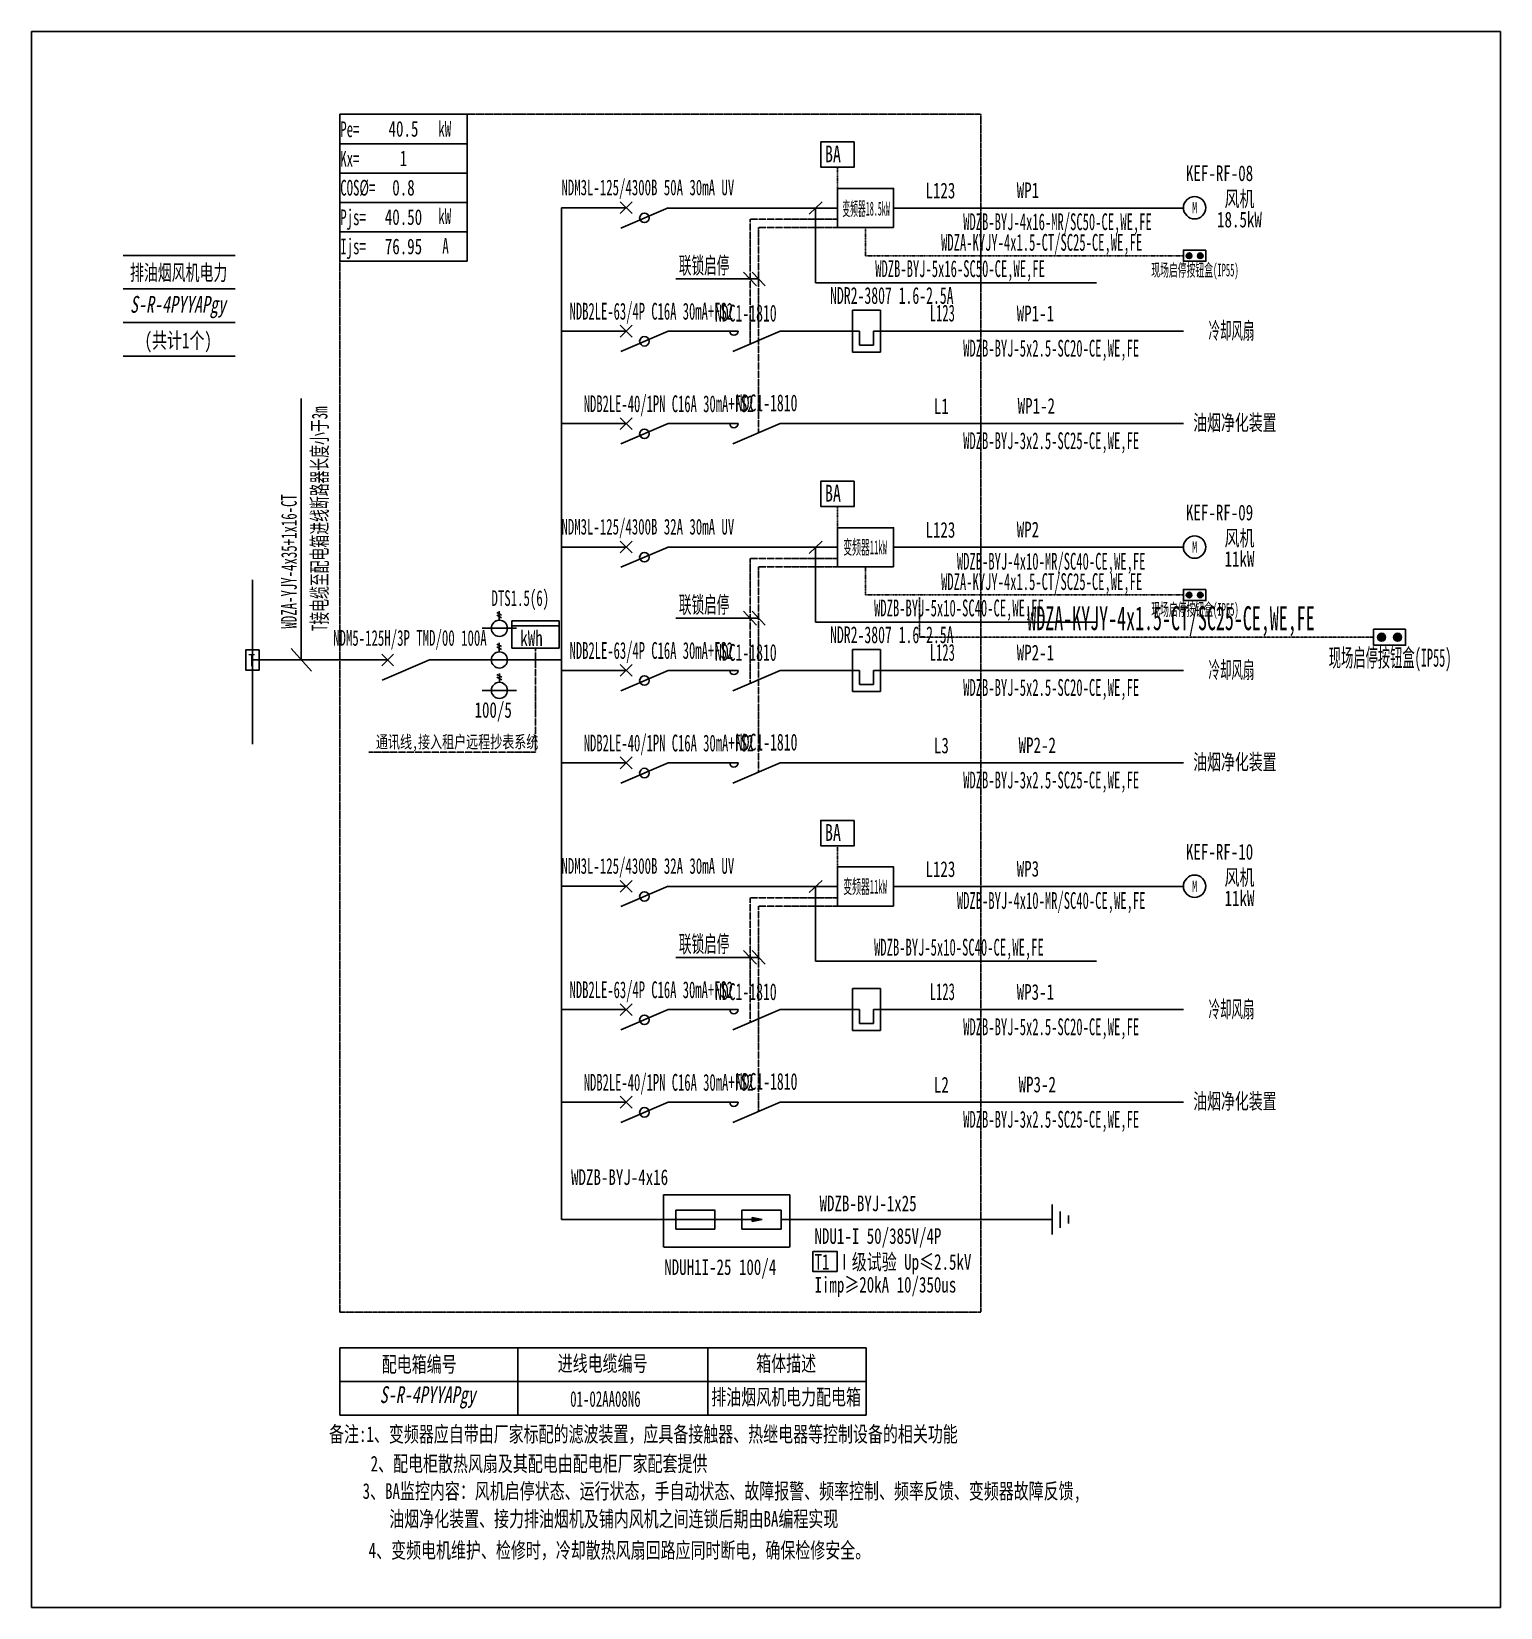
# Model space of a CAD drawing. Extents: x 382271 to 384598, y 356434 to 358930.
import ezdxf
from ezdxf.enums import TextEntityAlignment as Align

# ---------------------------------------------------------------- set-up
doc = ezdxf.new("R2010")
doc.units = 0
doc.header["$MEASUREMENT"] = 0
for name, pattern in [('DASHDOT', [1, 0.5, -0.25, 0, -0.25]), ('DASHED', [0.75, 0.5, -0.25]), ('DASHED2', [0.375, 0.25, -0.125])]:
    doc.linetypes.add(name, pattern=pattern)
for name, color, linetype in [('D_E_Eqpm(强电设备)', 100, 'Continuous'), ('D_E_Eqpm（强电设备）', 100, 'Continuous'), ('D_E_Text(强电文字)', 51, 'Continuous'), ('D_E_Text（强电文字）', 51, 'Continuous'), ('D_E_Wire(强电线缆)', 10, 'Continuous'), ('D_E_Wire（强电线缆）', 10, 'Continuous'), ('D_T_TableDim（表格尺寸）', 255, 'Continuous'), ('DQ-远程抄表', 3, 'DASHDOT'), ('DQ_Eqpm', 100, 'Continuous'), ('E_E_Text（强电文字）', 51, 'Continuous'), ('E_E_Wire（强电线缆）', 10, 'Continuous'), ('系统图', 220, 'Continuous')]:
    doc.layers.add(name, color=color, linetype=linetype)
doc.styles.add('$1$电气', font='', dxfattribs={"width": 0.7})
doc.styles.add('$1$电气箱', font='simhei.ttf', dxfattribs={"width": 0.8, "oblique": 10})
doc.styles.add('电气', font='', dxfattribs={"width": 0.7})
doc.styles.add('电气箱', font='simhei.ttf', dxfattribs={"width": 0.8, "oblique": 10})
doc.styles.get('$1$电气').set_extended_font_data('SimSun')
doc.styles.get('电气').set_extended_font_data('SimSun')

# ---------------------------------------------------------------- blocks, each defined once
blk = doc.blocks.new('电机启停按钮')
at = {"layer": 'D_E_Eqpm（强电设备）'}
for points in [[(150, 300, 1), (50, 300, 1)], [(50, 100, 1), (150, 100, 1)]]:
    blk.add_hatch(color=51, dxfattribs=at).paths.add_polyline_path(points)
blk.add_lwpolyline([(0, 400), (200, 400), (200, 0), (0, 0)], close=True, dxfattribs=at)
for centre in [(100, 300), (100, 100)]:
    blk.add_circle(centre, 50, dxfattribs=at)
blk = doc.blocks.new('A$C041E205C')
at = {"layer": 'D_E_Wire(强电线缆)', "color": 10, "linetype": 'DASHDOT', "ltscale": 0.5}
for p, q in [((0, 0), (0, -502)), ((0, -502), (5678, -502))]:
    blk.add_line(p, q, dxfattribs=at)
at = {"layer": 'D_E_Eqpm（强电设备）', "rotation": 270}
blk.add_blockref('电机启停按钮', (5678, -402), dxfattribs=at)
at = {"layer": 'D_E_Text(强电文字)', "color": 51, "style": '电气', "width": 0.55}
blk.add_text('WDZA-KYJY-4x1.5-CT/SC25-CE,WE,FE', height=300, dxfattribs=at).set_placement((3145, -290), align=Align.MIDDLE)
at = {"layer": 'D_E_Text（强电文字）', "style": '电气', "width": 0.5}
blk.add_text('现场启停按钮盒(IP55)', height=225, dxfattribs=at).set_placement((5884, -770), align=Align.MIDDLE)
blk = doc.blocks.new('T接箱')
at = {"layer": 'DQ_Eqpm'}
blk.add_lwpolyline([(313, 172), (73, 172), (73, -188), (313, -188)], close=True, dxfattribs=at)
at = {"layer": 'DQ_Eqpm', "color": 51, "style": '电气', "width": 0.8}
blk.add_text('T', height=220, dxfattribs=at).set_placement((120, -121))
blk = doc.blocks.new('1')
at = {"layer": 'D_E_Eqpm(强电设备)'}
for p, q in [((-314387, 61832), (-314387, 61082)), ((-313887, 61832), (-314387, 61832)), ((-313887, 61082), (-313887, 61832)), ((-314262, 61457), (-314262, 61207)), ((-314012, 61207), (-314012, 61457)), ((-314387, 61082), (-313887, 61082)), ((-314262, 61207), (-314012, 61207))]:
    blk.add_line(p, q, dxfattribs=at)
blk = doc.blocks.new('电机')
at = {"layer": 'D_E_Eqpm（强电设备）'}
for start, end in [(90, 180), (180, 270), (0, 90), (270, 0)]:
    blk.add_arc((0, 0), 200, start, end, dxfattribs=at)
at = {"layer": 'D_E_Eqpm（强电设备）', "color": 51, "style": '电气', "width": 0.7}
blk.add_text('M', height=200, dxfattribs=at).set_placement((0, 0), align=Align.MIDDLE)

msp = doc.modelspace()

# ---------------------------------------------------------------- linework, layer by layer
at = {"linetype": 'DASHED'}
for p, q in [((382759.2, 356901.5, 0), (382759.2, 358798.5, 0)), ((382759.2, 358798.5, 0), (383774.5, 358798.5, 0)), ((383774.5, 358798.5, 0), (383774.5, 356901.5, 0)), ((383774.5, 356901.5, 0), (382759.2, 356901.5, 0))]:
    msp.add_line(p, q, dxfattribs=at)
at = {"linetype": 'DASHED2', "elevation": 0}
msp.add_lwpolyline([(383271.7, 357087.4), (383472, 357087.4), (383472, 357004.8), (383271.7, 357004.8)], close=True, dxfattribs=at)
at = {"layer": 'D_E_Eqpm(强电设备)', "color": 100}
for p, q in [((383203.3, 358641.1, 0), (383222.1, 358659.9, 0)), ((383222.1, 358641.1, 0), (383203.3, 358659.9, 0)), ((383222.1, 358659.9, 0), (383203.3, 358641.1, 0)), ((383203.3, 358659.9, 0), (383222.1, 358641.1, 0)), ((383279.2, 358650.5, 0), (383204.2, 358618.3, 0)), ((383203.3, 358445.7, 0), (383222.1, 358464.5, 0)), ((383222.1, 358445.7, 0), (383203.3, 358464.5, 0)), ((383222.1, 358464.5, 0), (383203.3, 358445.7, 0)), ((383203.3, 358464.5, 0), (383222.1, 358445.7, 0)), ((383279.2, 358455.1, 0), (383204.2, 358422.9, 0)), ((383456.6, 358455.1, 0), (383381.5, 358422.9, 0)), ((383456.6, 358308.6, 0), (383381.5, 358276.4, 0)), ((383203.3, 358103.8, 0), (383222.1, 358122.6, 0)), ((383222.1, 358103.8, 0), (383203.3, 358122.6, 0)), ((383222.1, 358122.6, 0), (383203.3, 358103.8, 0)), ((383203.3, 358122.6, 0), (383222.1, 358103.8, 0)), ((383279.2, 358113.2, 0), (383204.2, 358081.1, 0)), ((382825.6, 357925, 0), (382844.4, 357943.8, 0)), ((382844.4, 357925, 0), (382825.6, 357943.8, 0)), ((382901.5, 357934.4, 0), (382826.4, 357902.2, 0)), ((383203.3, 357908.5, 0), (383222.1, 357927.3, 0)), ((383222.1, 357908.5, 0), (383203.3, 357927.3, 0)), ((383222.1, 357927.3, 0), (383203.3, 357908.5, 0)), ((383203.3, 357927.3, 0), (383222.1, 357908.5, 0)), ((383279.2, 357917.9, 0), (383204.2, 357885.7, 0)), ((383456.6, 357917.9, 0), (383381.5, 357885.7, 0)), ((383456.6, 357771.4, 0), (383381.5, 357739.2, 0)), ((383203.3, 357566.6, 0), (383222.1, 357585.4, 0)), ((383222.1, 357566.6, 0), (383203.3, 357585.4, 0)), ((383222.1, 357585.4, 0), (383203.3, 357566.6, 0)), ((383203.3, 357585.4, 0), (383222.1, 357566.6, 0)), ((383279.2, 357576, 0), (383204.2, 357543.8, 0)), ((383203.3, 357371.3, 0), (383222.1, 357390.1, 0)), ((383222.1, 357371.3, 0), (383203.3, 357390.1, 0)), ((383222.1, 357390.1, 0), (383203.3, 357371.3, 0)), ((383203.3, 357390.1, 0), (383222.1, 357371.3, 0)), ((383279.2, 357380.7, 0), (383204.2, 357348.5, 0)), ((383456.6, 357380.7, 0), (383381.5, 357348.5, 0)), ((383456.6, 357234.1, 0), (383381.5, 357202, 0))]:
    msp.add_line(p, q, dxfattribs=at)
at = {"layer": 'D_E_Eqpm(强电设备)'}
for p, q in [((383291.2, 357063.3, 0), (383353.6, 357063.3, 0)), ((383291.2, 357063.3, 0), (383291.2, 357033.2, 0)), ((383353.4, 357033.2, 0), (383353.4, 357063.3, 0)), ((383396, 357063.3, 0), (383458.3, 357063.3, 0)), ((383396, 357063.3, 0), (383396, 357033.2, 0)), ((383458.1, 357033.2, 0), (383458.1, 357063.3, 0)), ((383291.2, 357033.2, 0), (383353.4, 357033.2, 0)), ((383396, 357048.3, 0), (383370.8, 357048.3, 0)), ((383396, 357048.3, 0), (383428.3, 357048.3, 0)), ((383396, 357033.2, 0), (383458.1, 357033.2, 0)), ((383428.3, 357048.3, 0), (383412.6, 357051.5, 0)), ((383412.6, 357045, 0), (383412.6, 357051.5, 0)), ((383428.3, 357048.3, 0), (383412.6, 357045, 0))]:
    msp.add_line(p, q, dxfattribs=at)
at = {"layer": 'D_E_Eqpm(强电设备)', "color": 100}
for centre in [(383383.4, 358455.1, 0), (383383.4, 358308.6, 0), (383383.4, 357917.9, 0), (383383.4, 357771.4, 0), (383383.4, 357380.7, 0), (383383.4, 357234.1, 0)]:
    msp.add_arc(centre, 6.65, 180, 0, dxfattribs=at)
at = {"layer": 'D_E_Eqpm(强电设备)'}
msp.add_solid([(383412.6, 357045, 0), (383428.3, 357048.3, 0), (383412.6, 357051.5, 0)], dxfattribs=at)
at = {"layer": 'D_E_Eqpm（强电设备）'}
for p, q in [((383203.3, 358299.2, 0), (383222.1, 358318, 0)), ((383222.1, 358299.2, 0), (383203.3, 358318, 0)), ((383279.2, 358308.6, 0), (383204.2, 358276.4, 0)), ((383007.7, 358009.6, 0), (383015.4, 358005.5, 0)), ((383007.7, 358005.3, 0), (383015.4, 358001.3, 0)), ((383011.5, 357997.3, 0), (383011.5, 358011.5, 0)), ((382984.9, 357984.5, 0), (383039.1, 357984.5, 0)), ((383106.7, 357996.3, 0), (383031.7, 357996.3, 0)), ((383106.7, 357996.3, 0), (383031.7, 357996.3, 0)), ((383031.7, 357996.3, 0), (383031.7, 357953, 0)), ((383106.7, 357988.5, 0), (383031.7, 357988.5, 0)), ((383106.7, 357988.5, 0), (383031.7, 357988.5, 0)), ((383106.7, 357953, 0), (383106.7, 357996.3, 0)), ((383007.7, 357959.5, 0), (383015.4, 357955.5, 0)), ((383007.7, 357955.3, 0), (383015.4, 357951.2, 0)), ((383011.5, 357947.2, 0), (383011.5, 357961.5, 0)), ((383031.7, 357953, 0), (383106.7, 357953, 0)), ((383008.2, 357911.3, 0), (383015.9, 357907.3, 0)), ((383008.2, 357907, 0), (383015.9, 357903, 0)), ((383012, 357899, 0), (383012, 357913.2, 0)), ((382984.9, 357886.2, 0), (383039.1, 357886.2, 0)), ((383203.3, 357762, 0), (383222.1, 357780.8, 0)), ((383222.1, 357762, 0), (383203.3, 357780.8, 0)), ((383279.2, 357771.4, 0), (383204.2, 357739.2, 0)), ((383203.3, 357224.7, 0), (383222.1, 357243.5, 0)), ((383222.1, 357224.7, 0), (383203.3, 357243.5, 0)), ((383279.2, 357234.1, 0), (383204.2, 357202, 0))]:
    msp.add_line(p, q, dxfattribs=at)
at = {"layer": 'D_E_Eqpm（强电设备）', "elevation": 0}
for points in [[(383636.2, 358619), (383547.5, 358619), (383547.5, 358681.1), (383636.2, 358681.1)], [(383636.2, 358081.8), (383547.5, 358081.8), (383547.5, 358143.8), (383636.2, 358143.8)], [(383636.2, 357544.5), (383547.5, 357544.5), (383547.5, 357606.6), (383636.2, 357606.6)]]:
    msp.add_lwpolyline(points, close=True, dxfattribs=at)
at = {"layer": 'D_E_Eqpm（强电设备）'}
for centre, radius in [((383241.7, 358634.4, 0), 7.55), ((383241.7, 358439, 0), 7.55), ((383241.7, 358292.5, 0), 7.55), ((383241.7, 358097.1, 0), 7.55), ((383012, 357984.5, 0), 12.8), ((383012, 357934.4, 0), 12.8), ((383241.7, 357901.8, 0), 7.55), ((383012, 357886.2, 0), 12.8), ((383241.7, 357755.3, 0), 7.55), ((383241.7, 357559.9, 0), 7.55), ((383241.7, 357364.6, 0), 7.55), ((383241.7, 357218, 0), 7.55)]:
    msp.add_circle(centre, radius, dxfattribs=at)
at = {"layer": 'D_E_Text(强电文字)', "color": 51}
for p, q in [((383523.1, 358659.6, 0), (383502.6, 358640.5, 0)), ((383512.8, 358531.7, 0), (383512.8, 358650, 0)), ((383291.5, 358537.8, 0), (383422.4, 358537.8, 0)), ((383398.8, 358548.6, 0), (383419.4, 358526.9, 0)), ((383412.1, 358548.6, 0), (383432.8, 358526.9, 0)), ((383957.5, 358531.7, 0), (383512.8, 358531.7, 0)), ((383523.1, 358122.4, 0), (383502.6, 358103.2, 0)), ((383512.8, 357994.4, 0), (383512.8, 358112.8, 0)), ((383398.8, 358011.4, 0), (383419.4, 357989.7, 0)), ((383412.1, 358011.4, 0), (383432.8, 357989.7, 0)), ((383291.5, 358000.5, 0), (383422.4, 358000.5, 0)), ((383957.5, 357994.4, 0), (383512.8, 357994.4, 0)), ((383523.1, 357585.1, 0), (383502.6, 357566, 0)), ((383512.8, 357457.2, 0), (383512.8, 357575.6, 0)), ((383291.5, 357463.3, 0), (383422.4, 357463.3, 0)), ((383398.8, 357474.2, 0), (383419.4, 357452.5, 0)), ((383412.1, 357474.2, 0), (383432.8, 357452.5, 0)), ((383957.5, 357457.2, 0), (383512.8, 357457.2, 0))]:
    msp.add_line(p, q, dxfattribs=at)
at = {"layer": 'D_E_Text(强电文字)', "elevation": 0}
for points in [[(383574.1, 358754.7), (383520.9, 358754.7), (383520.9, 358714.8), (383574.1, 358714.8)], [(383574.1, 358217.4), (383520.9, 358217.4), (383520.9, 358177.5), (383574.1, 358177.5)], [(383574.1, 357680.2), (383520.9, 357680.2), (383520.9, 357640.3), (383574.1, 357640.3)]]:
    msp.add_lwpolyline(points, close=True, dxfattribs=at)
at = {"layer": 'D_E_Text（强电文字）'}
for p, q in [((382759.2, 358798.5, 0), (382961, 358798.5, 0)), ((382759.2, 358798.5, 0), (382759.2, 358565.7, 0)), ((382961, 358798.5, 0), (382961, 358565.7, 0)), ((382759.2, 358751.9, 0), (382961, 358751.9, 0)), ((382759.2, 358705.4, 0), (382961, 358705.4, 0)), ((382759.2, 358658.8, 0), (382961, 358658.8, 0)), ((382759.2, 358612.3, 0), (382961, 358612.3, 0)), ((382759.2, 358565.7, 0), (382961, 358565.7, 0)), ((382698.3, 357934.4, 0), (382698.3, 358348.3, 0)), ((382682.1, 357952.4, 0), (382714.6, 357916.4, 0))]:
    msp.add_line(p, q, dxfattribs=at)
at = {"layer": 'D_E_Text（强电文字）', "elevation": 0}
msp.add_lwpolyline([(383508.2, 356997.9), (383546.8, 356997.9), (383546.8, 356966.1), (383508.2, 356966.1)], close=True, dxfattribs=at)
at = {"layer": 'D_E_Wire(强电线缆)', "color": 10, "linetype": 'DASHDOT', "ltscale": 0.5}
for p, q in [((383547.5, 358714.8, 0), (383547.5, 358681.1, 0)), ((383591.9, 358619, 0), (383591.9, 358574.5, 0)), ((383591.9, 358574.5, 0), (384095.4, 358574.5, 0)), ((383547.5, 358177.5, 0), (383547.5, 358143.8, 0)), ((383591.9, 358081.8, 0), (383591.9, 358037.3, 0)), ((383591.9, 358037.3, 0), (384095.4, 358037.3, 0)), ((383547.5, 357640.3, 0), (383547.5, 357606.6, 0))]:
    msp.add_line(p, q, dxfattribs=at)
at = {"layer": 'D_E_Wire(强电线缆)', "color": 10}
for p, q in [((383110.6, 358650.5, 0), (383212.7, 358650.5, 0)), ((383278.2, 358650, 0), (383547.5, 358650, 0)), ((383636.2, 358650, 0), (384095.4, 358650, 0)), ((383110.6, 358455.1, 0), (383212.7, 358455.1, 0)), ((383279.2, 358455.1, 0), (383390.1, 358455.1, 0)), ((383456.6, 358455.1, 0), (383582.5, 358455.1, 0)), ((383604.6, 358455.1, 0), (384095.4, 358455.1, 0)), ((383110.6, 358113.2, 0), (383212.7, 358113.2, 0)), ((383278.2, 358112.8, 0), (383547.5, 358112.8, 0)), ((383636.2, 358112.8, 0), (384095.4, 358112.8, 0)), ((383110.6, 357917.9, 0), (383212.7, 357917.9, 0)), ((383279.2, 357917.9, 0), (383390.1, 357917.9, 0)), ((383456.6, 357917.9, 0), (383582.5, 357917.9, 0)), ((383604.6, 357917.9, 0), (384095.4, 357917.9, 0)), ((383110.6, 357576, 0), (383212.7, 357576, 0)), ((383278.2, 357575.6, 0), (383547.5, 357575.6, 0)), ((383636.2, 357575.6, 0), (384095.4, 357575.6, 0)), ((383110.6, 357380.7, 0), (383212.7, 357380.7, 0)), ((383279.2, 357380.7, 0), (383390.1, 357380.7, 0)), ((383456.6, 357380.7, 0), (383582.5, 357380.7, 0)), ((383604.6, 357380.7, 0), (384095.4, 357380.7, 0))]:
    msp.add_line(p, q, dxfattribs=at)
at = {"layer": 'D_E_Wire（强电线缆）'}
for p, q in [((383110.6, 358650.5, 0), (383110.6, 357048.3, 0)), ((383110.6, 358308.6, 0), (383212.7, 358308.6, 0)), ((383279.2, 358308.6, 0), (383390.1, 358308.6, 0)), ((383456.6, 358308.6, 0), (384095.4, 358308.6, 0)), ((382621.1, 357801.3, 0), (382621.1, 358061.3, 0)), ((382621.1, 357934.4, 0), (382835, 357934.4, 0)), ((382901.5, 357934.4, 0), (383064.5, 357934.4, 0)), ((383064.5, 357934.4, 0), (383110.6, 357934.4, 0)), ((383110.6, 357771.4, 0), (383212.7, 357771.4, 0)), ((383279.2, 357771.4, 0), (383390.1, 357771.4, 0)), ((383456.6, 357771.4, 0), (384095.4, 357771.4, 0)), ((383110.6, 357234.1, 0), (383212.7, 357234.1, 0)), ((383279.2, 357234.1, 0), (383390.1, 357234.1, 0)), ((383456.6, 357234.1, 0), (384095.4, 357234.1, 0)), ((383887.5, 357024.6, 0), (383887.5, 357072, 0)), ((383900.4, 357035.4, 0), (383900.4, 357061.2, 0)), ((383110.6, 357048.3, 0), (383370.8, 357048.3, 0)), ((383458.1, 357048.3, 0), (383887.5, 357048.3, 0)), ((383913.3, 357041.8, 0), (383913.3, 357054.7, 0))]:
    msp.add_line(p, q, dxfattribs=at)
at = {"layer": 'D_T_TableDim（表格尺寸）', "color": 255}
for p, q in [((382416, 358575, 0), (382593.4, 358575, 0)), ((382416, 358521.8, 0), (382593.4, 358521.8, 0)), ((382416, 358468.6, 0), (382593.4, 358468.6, 0)), ((382416, 358415.4, 0), (382593.4, 358415.4, 0))]:
    msp.add_line(p, q, dxfattribs=at)
at = {"layer": 'D_T_TableDim（表格尺寸）', "ltscale": 3.5}
for p, q in [((382759.2, 356845.1, 0), (383592.7, 356845.1, 0)), ((382759.2, 356845.1, 0), (382759.2, 356738.7, 0)), ((383041, 356845.1, 0), (383041, 356738.7, 0)), ((383341.9, 356845.1, 0), (383341.9, 356738.7, 0)), ((383592.7, 356845.1, 0), (383592.7, 356738.7, 0)), ((382759.2, 356791.9, 0), (383592.7, 356791.9, 0)), ((382759.2, 356791.9, 0), (383592.7, 356791.9, 0)), ((383041, 356791.9, 0), (383041, 356738.7, 0)), ((383341.9, 356791.9, 0), (383341.9, 356738.7, 0)), ((382759.2, 356738.7, 0), (383592.7, 356738.7, 0))]:
    msp.add_line(p, q, dxfattribs=at)
at = {"layer": 'DQ-远程抄表'}
for p, q in [((383069.2, 357953, 0), (383069.2, 357788.6, 0)), ((383069.2, 357788.6, 0), (382805.2, 357788.6, 0))]:
    msp.add_line(p, q, dxfattribs=at)
at = {"layer": 'E_E_Wire（强电线缆）', "linetype": 'DASHDOT'}
for p, q in [((383547.5, 358632.3, 0), (383409.1, 358632.3, 0)), ((383409.1, 358632.3, 0), (383409.1, 358434.8, 0)), ((383547.5, 358619, 0), (383422.4, 358619, 0)), ((383422.4, 358619, 0), (383422.4, 358293.9, 0)), ((383409.1, 358095.1, 0), (383409.1, 357897.5, 0)), ((383547.5, 358095.1, 0), (383409.1, 358095.1, 0)), ((383422.4, 358081.8, 0), (383422.4, 357756.7, 0)), ((383547.5, 358081.8, 0), (383422.4, 358081.8, 0)), ((383547.5, 357557.8, 0), (383409.1, 357557.8, 0)), ((383409.1, 357557.8, 0), (383409.1, 357360.3, 0)), ((383547.5, 357544.5, 0), (383422.4, 357544.5, 0)), ((383422.4, 357544.5, 0), (383422.4, 357219.5, 0))]:
    msp.add_line(p, q, dxfattribs=at)
at = {"layer": '系统图', "ltscale": 9973.992009}
msp.add_lwpolyline([(382271, 358929.5), (384597.5, 358929.5), (384597.5, 356434), (382271, 356434)], close=True, dxfattribs=at)

# ---------------------------------------------------------------- block references
at = {"layer": 'D_E_Eqpm(强电设备)', "color": 100, "xscale": 0.0886836783707446, "yscale": 0.0886836783707446, "zscale": 0.0886836783707446}
for p in [(411452.4, 353004.8, 0), (411452.4, 352467.6, 0), (411452.4, 351930.4, 0)]:
    msp.add_blockref('1', p, dxfattribs=at)
at = {"layer": 'D_E_Eqpm（强电设备）', "xscale": 0.0886836783707446, "yscale": 0.0886836783707446, "zscale": 0.0886836783707446}
for name, p in [('电机', (384113.1, 358650.5, 0)), ('电机', (384113.1, 358113.2, 0)), ('T接箱', (382603.9, 357935.1, 0)), ('电机', (384113.1, 357576, 0))]:
    msp.add_blockref(name, p, dxfattribs=at)
at = {"layer": 'D_E_Eqpm（强电设备）', "xscale": 0.0886836783707446, "yscale": 0.0886836783707446, "zscale": 0.0886836783707446, "rotation": 270}
for p in [(384095.4, 358583.4, 0), (384095.4, 358046.1, 0)]:
    msp.add_blockref('电机启停按钮', p, dxfattribs=at)
at = {"layer": 'DQ-远程抄表', "xscale": 0.1266909691010637, "yscale": 0.1266909691010637, "zscale": 0.1266909691010637}
msp.add_blockref('A$C041E205C', (383677.2, 358033.9, 0), dxfattribs=at)

# ---------------------------------------------------------------- texts
at = {"layer": 'D_E_Text(强电文字)', "color": 51, "style": '电气'}
for s, height, width, p in [('BA', 26.61, 0.7, (383527.6, 358722.4, 0)), ('联锁启停', 26.61, 0.55, (383296.3, 358545.9, 0)), ('NDR2-3807 1.6-2.5A', 26.605, 0.6, (383535.8, 358498.2, 0)), ('NDB2LE-63/4P C16A 30mA+FS2', 26.605, 0.55, (383123.2, 358473.3, 0)), ('NDC1-1810', 26.61, 0.6, (383353.4, 358470.3, 0)), ('L123', 26.61, 0.55, (383693.6, 358470.4, 0)), ('NDB2LE-40/1PN C16A 30mA+FS2', 26.605, 0.55, (383145.6, 358326.8, 0)), ('NDC1-1810', 26.61, 0.6, (383386.3, 358328.2, 0)), ('BA', 26.61, 0.7, (383527.6, 358185.1, 0)), ('联锁启停', 26.61, 0.55, (383296.3, 358008.6, 0)), ('NDR2-3807 1.6-2.5A', 26.605, 0.6, (383535.8, 357961, 0)), ('NDB2LE-63/4P C16A 30mA+FS2', 26.605, 0.55, (383123.2, 357936.1, 0)), ('NDC1-1810', 26.61, 0.6, (383353.4, 357933, 0)), ('L123', 26.61, 0.55, (383693.6, 357933.1, 0)), ('NDB2LE-40/1PN C16A 30mA+FS2', 26.605, 0.55, (383145.6, 357789.6, 0)), ('NDC1-1810', 26.61, 0.6, (383386.3, 357791, 0)), ('BA', 26.61, 0.7, (383527.6, 357647.9, 0)), ('联锁启停', 26.61, 0.55, (383296.3, 357471.4, 0)), ('NDB2LE-63/4P C16A 30mA+FS2', 26.605, 0.55, (383123.2, 357398.9, 0)), ('NDC1-1810', 26.61, 0.6, (383353.4, 357395.8, 0)), ('L123', 26.61, 0.55, (383693.6, 357395.9, 0)), ('NDB2LE-40/1PN C16A 30mA+FS2', 26.605, 0.55, (383145.6, 357252.3, 0)), ('NDC1-1810', 26.61, 0.6, (383386.3, 357253.7, 0))]:
    msp.add_text(s, height=height, dxfattribs=dict(at, width=width)).set_placement(p)
at = {"layer": 'D_E_Text(强电文字)', "color": 51, "style": '电气', "width": 0.55}
for s, p in [('WDZB-BYJ-4x16-MR/SC50-CE,WE,FE', (383895.9, 358625.9, 0)), ('WDZA-KYJY-4x1.5-CT/SC25-CE,WE,FE', (383870.8, 358593.3, 0)), ('WDZB-BYJ-5x16-SC50-CE,WE,FE', (383741.6, 358550.8, 0)), ('WDZB-BYJ-5x2.5-SC20-CE,WE,FE', (383885.9, 358424.8, 0)), ('WDZB-BYJ-3x2.5-SC25-CE,WE,FE', (383885.9, 358278.3, 0)), ('WDZB-BYJ-4x10-MR/SC40-CE,WE,FE', (383885.9, 358088.3, 0)), ('WDZA-KYJY-4x1.5-CT/SC25-CE,WE,FE', (383870.8, 358056.1, 0)), ('WDZB-BYJ-5x10-SC40-CE,WE,FE', (383739.8, 358013.5, 0)), ('WDZB-BYJ-5x2.5-SC20-CE,WE,FE', (383885.9, 357887.6, 0)), ('WDZB-BYJ-3x2.5-SC25-CE,WE,FE', (383885.9, 357741.1, 0)), ('WDZB-BYJ-4x10-MR/SC40-CE,WE,FE', (383885.9, 357551.1, 0)), ('WDZB-BYJ-5x10-SC40-CE,WE,FE', (383739.8, 357476.3, 0)), ('WDZB-BYJ-5x2.5-SC20-CE,WE,FE', (383885.9, 357350.3, 0)), ('WDZB-BYJ-3x2.5-SC25-CE,WE,FE', (383885.9, 357203.8, 0))]:
    msp.add_text(s, height=26.605, dxfattribs=at).set_placement(p, align=Align.MIDDLE)
at = {"layer": 'D_E_Text(强电文字)', "style": '电气', "width": 0.7}
for s, p in [('WDZB-BYJ-4x16', (383125.5, 357103, 0)), ('WDZB-BYJ-1x25', (383519.1, 357061.5, 0)), ('T1 Ⅰ级试验 Up≤2.5kV ', (383511, 356968.8, 0)), ('Iimp≥20kA 10/350us', (383511, 356932.7, 0))]:
    msp.add_text(s, height=24.831, dxfattribs=at).set_placement(p)
at = {"layer": 'D_E_Text(强电文字)', "color": 51, "true_color": 0xffff7f, "style": '电气', "width": 0.7}
msp.add_text('NDU1-I 50/385V/4P', height=24.831, dxfattribs=at).set_placement((383511, 357009.8, 0))
at = {"layer": 'D_E_Text（强电文字）', "linetype": 'Continuous', "style": '电气', "width": 0.6}
for s, height, p in [('Pe=', 24.83, (382760, 358762.3, 0)), ('kW', 24.83, (382915.3, 358763.1, 0)), ('Kx=', 24.83, (382760, 358715.6, 0)), ('COS%%C=', 24.83, (382760, 358669.7, 0)), ('Pjs=', 24.83, (382760, 358622.9, 0)), ('kW', 24.83, (382915.3, 358624.5, 0)), ('Ijs=', 24.83, (382760, 358576.8, 0)), ('A', 24.8, (382921.7, 358577.9, 0))]:
    msp.add_text(s, height=height, dxfattribs=at).set_placement(p)
at = {"layer": 'D_E_Text（强电文字）', "style": '电气'}
for s, height, width, p in [('KEF-RF-08', 24.83, 0.7, (384099.4, 358692.7, 0)), ('L123', 24.83, 0.7, (383686.8, 358665.3, 0)), ('WP1', 24.83, 0.7, (383831.3, 358665.7, 0)), ('WP1-1', 24.83, 0.7, (383831.3, 358470.8, 0)), ('L1', 24.83, 0.7, (383700.2, 358323.8, 0)), ('WP1-2', 24.83, 0.7, (383832.8, 358324.3, 0)), ('油烟净化装置', 24.83, 0.65, (384110.8, 358297.8, 0)), ('KEF-RF-09', 24.83, 0.7, (384099.4, 358155.5, 0)), ('L123', 24.83, 0.7, (383686.8, 358128, 0)), ('WP2', 24.83, 0.7, (383831.3, 358128.5, 0)), ('kWh', 24.83, 0.7, (383045.1, 357956.6, 0)), ('WP2-1', 24.83, 0.7, (383831.3, 357933.6, 0)), ('L3', 24.83, 0.7, (383700.2, 357786.6, 0)), ('WP2-2', 24.83, 0.7, (383834.3, 357787, 0)), ('油烟净化装置', 24.83, 0.65, (384110.8, 357760.5, 0)), ('KEF-RF-10', 24.83, 0.7, (384099.4, 357618.2, 0)), ('L123', 24.83, 0.7, (383686.8, 357590.8, 0)), ('WP3', 24.83, 0.7, (383831.3, 357591.3, 0)), ('WP3-1', 24.83, 0.7, (383831.3, 357396.3, 0)), ('L2', 24.83, 0.7, (383700.2, 357249.4, 0)), ('WP3-2', 24.83, 0.7, (383834.3, 357249.8, 0)), ('油烟净化装置', 24.83, 0.65, (384110.8, 357223.3, 0)), ('4、变频电机维护、检修时，冷却散热风扇回路应同时断电，确保检修安全。', 24.831, 0.7, (382805, 356512.2, 0))]:
    msp.add_text(s, height=height, dxfattribs=dict(at, width=width)).set_placement(p)
at = {"layer": 'D_E_Text（强电文字）', "color": 51, "true_color": 0xffff7f, "style": '电气', "width": 0.6}
msp.add_text('NDM3L-125/4300B 50A 30mA UV', height=24.831, dxfattribs=at).set_placement((383247.1, 358680.6, 0), align=Align.MIDDLE)
at = {"layer": 'D_E_Text（强电文字）'}
for s, height, style, width, p in [('风机', 24.83, '电气', 0.7, (384184.1, 358665.1, 0)), ('18.5kW', 24.83, '电气', 0.7, (384184.1, 358632.1, 0)), ('排油烟风机电力', 24.83, '$1$电气', 0.65, (382504, 358548.2, 0)), ('现场启停按钮盒(IP55)', 19.954, '电气', 0.5, (384113.7, 358550.7, 0)), ('NDM3L-125/4300B 32A 30mA UV', 24.831, '电气', 0.6, (383247.1, 358143.4, 0)), ('风机', 24.83, '电气', 0.7, (384184.1, 358127.9, 0)), ('11kW', 24.83, '电气', 0.7, (384184.1, 358094.9, 0)), ('DTS1.5(6)', 24.83, '电气', 0.6, (383045.1, 358030.4, 0)), ('现场启停按钮盒(IP55)', 19.954, '电气', 0.5, (384113.7, 358013.4, 0)), ('NDM5-125H/3P TMD/00 100A', 24.831, '电气', 0.6, (382870.3, 357967.2, 0)), ('100/5', 24.83, '电气', 0.7, (383002.2, 357853.2, 0)), ('NDM3L-125/4300B 32A 30mA UV', 24.831, '电气', 0.6, (383247.1, 357606.2, 0)), ('风机', 24.83, '电气', 0.7, (384184.1, 357590.6, 0)), ('11kW', 24.83, '电气', 0.7, (384184.1, 357557.6, 0)), ('配电箱编号', 24.83, '电气', 0.7, (382885, 356819.6, 0)), ('进线电缆编号', 24.83, '电气', 0.7, (383175.5, 356820.9, 0)), ('箱体描述', 24.83, '电气', 0.7, (383466.2, 356820.9, 0)), ('排油烟风机电力配电箱', 24.83, '电气', 0.7, (383466.2, 356767.7, 0)), ('01-02AA08N6', 24.831, '电气', 0.6, (383179.9, 356764, 0))]:
    msp.add_text(s, height=height, dxfattribs=dict(at, style=style, width=width)).set_placement(p, align=Align.MIDDLE)
at = {"layer": 'D_E_Text（强电文字）', "style": '电气'}
for s, width, p in [('变频器18.5kW', 0.4, (383592.7, 358649.1, 0)), ('变频器11kW', 0.45, (383591.2, 358112.9, 0)), ('变频器11kW', 0.45, (383591.2, 357575.6, 0))]:
    msp.add_text(s, height=22.17, dxfattribs=dict(at, width=width)).set_placement(p, align=Align.MIDDLE_CENTER)
at = {"layer": 'D_E_Text（强电文字）', "color": 7, "style": '$1$电气箱', "oblique": 10, "width": 0.7}
msp.add_text('S-R-4PYYAPgy', height=26.605, dxfattribs=at).set_placement((382503, 358493.3, 0), align=Align.MIDDLE)
at = {"layer": 'D_E_Text（强电文字）', "style": '$1$电气', "width": 0.7}
msp.add_text('(共计1个)', height=24.83, dxfattribs=at).set_placement((382503.4, 358428, 0), align=Align.CENTER)
at = {"layer": 'D_E_Text（强电文字）', "style": '电气', "width": 0.6}
for s, p in [('T接电缆至配电箱进线断路器长度小于3m', (382739.6, 357980.2, 0)), ('WDZA-YJY-4x35+1x16-CT', (382691.1, 357984.1, 0))]:
    msp.add_text(s, height=24.831, rotation=90, dxfattribs=at).set_placement(p)
at = {"layer": 'D_E_Text（强电文字）', "color": 51, "true_color": 0xffff7f, "style": '电气', "width": 0.7}
msp.add_text('NDUH1I-25 100/4', height=24.831, dxfattribs=at).set_placement((383273.1, 356960.6, 0))
at = {"layer": 'D_E_Text（强电文字）', "style": '电气箱', "oblique": 10, "width": 0.7}
msp.add_text('S-R-4PYYAPgy', height=26.605, dxfattribs=at).set_placement((382898.5, 356766.8, 0), align=Align.MIDDLE)
at = {"layer": 'D_E_Text（强电文字）', "style": '电气', "width": 0.7}
for s, p in [('备注:1、变频器应自带由厂家标配的滤波装置，应具备接触器、热继电器等控制设备的相关功能 ', (383246, 356688.7, 0)), ('2、配电柜散热风扇及其配电由配电柜厂家配套提供 ', (383080.7, 356641.9, 0)), ('3、BA监控内容：风机启停状态、运行状态，手自动状态、故障报警、频率控制、频率反馈、变频器故障反馈,', (383364.3, 356598.5, 0)), ('油烟净化装置、接力排油烟机及铺内风机之间连锁后期由BA编程实现', (383193.2, 356554.4, 0))]:
    msp.add_text(s, height=24.831, dxfattribs=at).set_placement(p, align=Align.BOTTOM_CENTER)
at = {"layer": 'D_E_Text（强电文字）', "width": 201.737, "attachment_point": 5, "style": '电气'}
for s, insert, char_height in [('40.5', (382860.1, 358775.2, 0), 24.83), ('1', (382860.1, 358728.7, 0), 24.8), ('0.8', (382860.1, 358682.1, 0), 24.83), ('{\\C200;40.50}', (382860.1, 358635.5, 0), 24.831), ('{\\C200;76.95}', (382860.1, 358589, 0), 24.831)]:
    msp.add_mtext(s, dxfattribs=dict(at, insert=insert, char_height=char_height))
at = {"layer": 'DQ-远程抄表', "style": '电气', "width": 0.7}
msp.add_text('通讯线,接入租户远程抄表系统', height=19.954, dxfattribs=at).set_placement((382816.5, 357794.7, 0))
at = {"layer": 'E_E_Text（强电文字）', "linetype": 'Continuous', "style": '电气', "width": 0.5}
for p in [(384171.4, 358442.6, 0), (384171.4, 357905.4, 0), (384171.4, 357368.1, 0)]:
    msp.add_text('冷却风扇', height=26.61, dxfattribs=at).set_placement(p, align=Align.CENTER)

doc.saveas('drawing.dxf')
